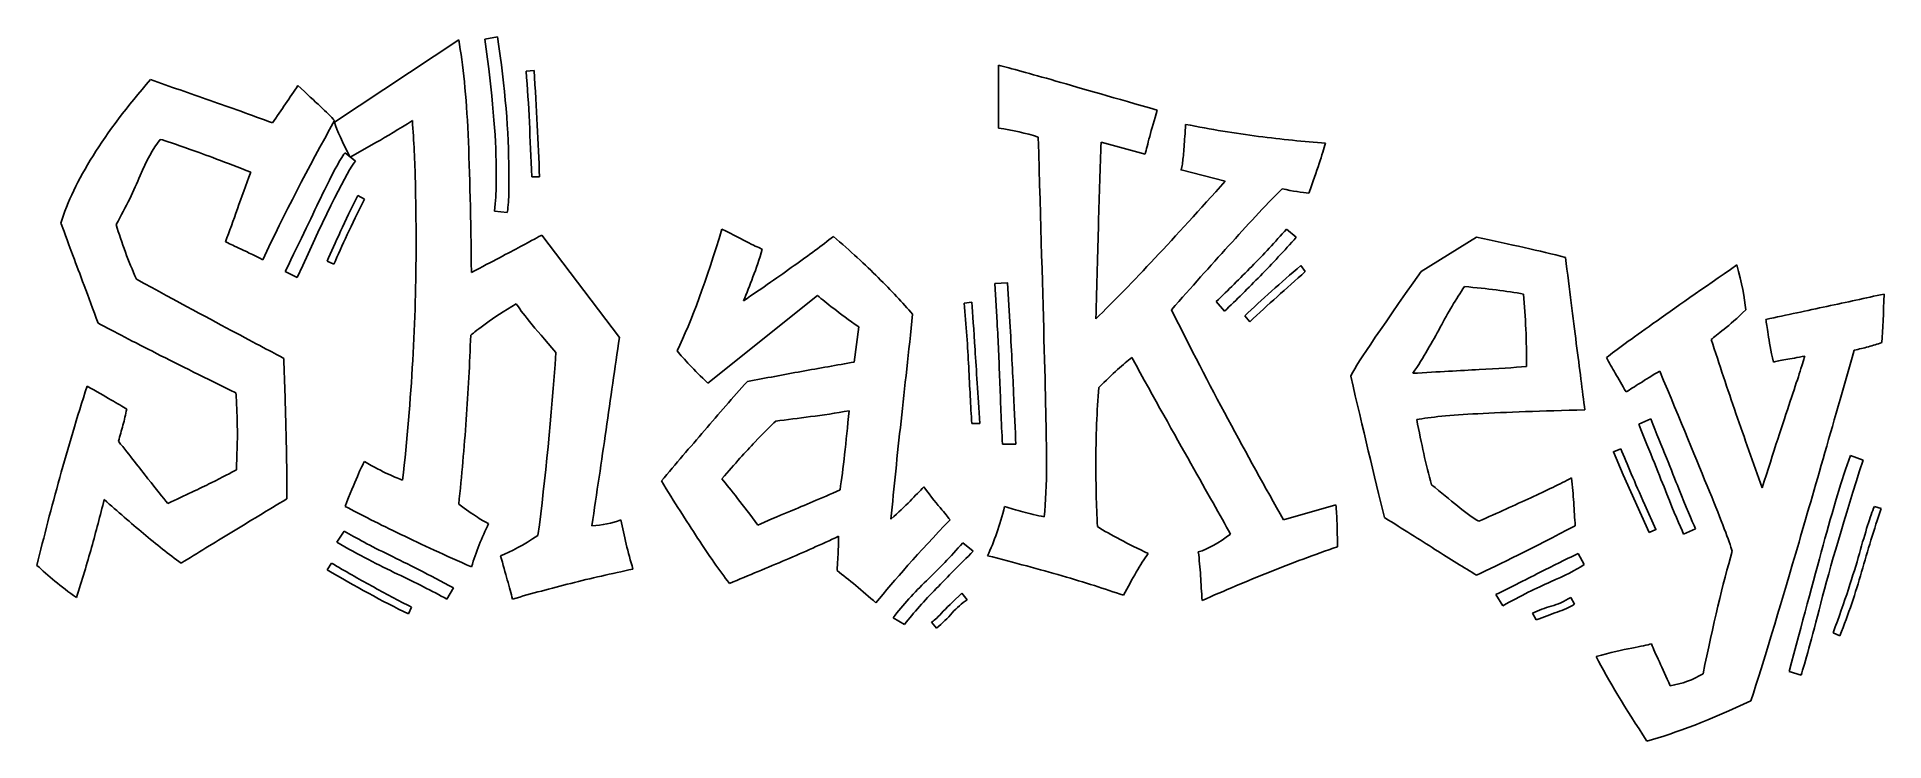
# Model space of a CAD drawing. Extents: x 86.3 to 145.1, y 166.4 to 188.9.
import ezdxf

# ---------------------------------------------------------------- set-up
doc = ezdxf.new("R2010")
doc.units = 0
doc.layers.get('0').update_dxf_attribs({"linetype": 'CONTINUOUS'})

msp = doc.modelspace()

# ---------------------------------------------------------------- linework, layer by layer
at = {"color": 7}
for points in [[(100.51594, 188.79306), (100.92076, 188.86446)], [(95.729655, 186.14987), (99.68253, 188.76925)], [(101.82569, 187.76912), (102.08763, 187.79292)], [(116.87523, 185.95937), (116.87523, 187.95962)], [(97.063155, 185.50693), (96.229717, 185.03068)], [(121.54248, 185.12593), (120.13754, 185.50693)], [(96.063027, 185.17356), (96.396402, 184.91162)], [(100.87313, 184.14962), (100.87313, 184.72112)], [(124.0905, 184.26868), (122.68556, 184.62587), (122.72126, 184.76875)], [(101.27794, 184.60202), (101.27794, 183.92336)], [(102.25423, 184.41154), (102.01615, 184.41156)], [(96.467839, 183.8162), (96.682152, 183.69718)], [(101.23034, 183.26852), (100.82553, 183.31618)], [(102.325713, 182.55418), (104.802213, 179.29187)], [(126.04296, 182.74468), (126.35253, 182.48275)], [(130.32914, 181.38737), (132.09126, 182.48275)], [(94.539027, 181.19687), (94.158027, 181.38737)], [(95.705839, 181.6255), (95.491527, 181.7207)], [(126.4954, 181.57787), (126.63828, 181.38737)], [(111.1125, 180.62537), (107.61206, 177.83931)], [(116.82761, 179.76812), (116.75621, 181.00637), (117.16103, 181.03017), (117.23243, 179.79192)], [(115.77983, 180.38725), (116.01795, 180.41105)], [(124.06653, 180.12531), (123.80459, 180.43487)], [(124.87615, 179.79193), (124.70946, 179.98243)], [(112.27931, 178.50606), (112.42218, 179.62525)], [(116.27989, 176.55343), (116.0179, 176.55344)], [(137.25864, 176.52965), (137.63964, 176.69633)], [(117.42289, 175.88667), (116.99421, 175.88669)], [(137.59201, 173.07681), (136.75858, 174.91037), (136.44901, 175.64856), (136.68714, 175.74376)], [(143.99758, 175.52953), (144.40239, 175.38665)], [(94.205652, 174.83893), (94.205652, 174.14837)], [(125.9478, 173.48167), (127.61467, 173.95792)], [(137.44914, 173.95782), (137.80633, 173.17201), (137.59201, 173.07681)], [(144.75958, 173.91033), (144.97389, 173.83884)], [(95.801089, 172.76725), (96.039214, 173.12444)], [(139.06839, 173.1959), (138.68739, 173.02921)], [(115.73215, 172.74344), (116.06553, 172.4815)], [(135.32984, 172.41006), (135.52034, 172.05287)], [(95.491527, 171.88619), (95.634402, 172.1005)], [(99.515839, 171.31469), (99.301527, 170.9575)], [(98.182339, 170.69556), (98.087089, 170.48125)], [(115.70834, 171.148), (115.87503, 170.93369)], [(132.92478, 170.74319), (132.71046, 171.10037)], [(135.09171, 171.00512), (135.21078, 170.79081)], [(113.87478, 170.14787), (113.51759, 170.36219)], [(114.89871, 170.02881), (114.73203, 170.21931)], [(133.99634, 170.29075), (133.87728, 170.50506)], [(143.6642, 169.79072), (143.44989, 169.88602)], [(142.42595, 168.52865), (142.04495, 168.64772)]]:
    msp.add_lwpolyline(points, dxfattribs=at)
for points in [[(95.729653, 186.1975)], [(145.06921, 180.67307)], [(133.68683, 178.36324)], [(112.11265, 176.95825)], [(135.54407, 176.98206)], [(115.32731, 173.48162)], [(127.66227, 172.62442)], [(105.230843, 171.91)]]:
    msp.add_lwpolyline(points, close=True, dxfattribs=at)
for points in [[(100.92076, 188.86446), (101.15888, 187.2452), (101.27794, 185.8244), (101.27794, 184.60202)], [(99.68253, 188.76925), (99.825406, 187.99137), (99.924623, 186.98728), (99.980186, 185.75697)], [(100.87313, 184.72112), (100.87313, 185.6895), (100.75407, 187.0468), (100.51594, 188.79306)], [(101.93285, 186.14987), (101.90905, 186.7055), (101.87335, 187.24524), (101.82569, 187.76912)], [(102.08763, 187.79292), (102.11933, 187.18966), (102.15113, 186.61023), (102.18283, 186.0546)], [(116.87523, 187.95962), (117.25623, 187.86432), (117.86344, 187.69769), (118.69689, 187.45956)], [(88.038215, 185.07831), (88.514468, 185.84031), (89.125649, 186.64993), (89.871778, 187.50718)], [(89.871778, 187.50718), (90.490906, 187.28493), (91.121931, 187.06269), (91.764871, 186.84043)], [(94.169934, 186.73328), (94.304872, 186.93172), (94.43584, 187.12618), (94.56284, 187.31668)], [(94.56284, 187.31668), (94.848592, 187.04681), (95.086714, 186.82456), (95.277215, 186.64993)], [(118.69689, 187.45956), (119.53033, 187.22143), (120.60585, 186.91187), (121.92348, 186.53087)], [(91.764871, 186.84043), (92.407812, 186.61818), (93.070587, 186.38006), (93.753215, 186.12606)], [(93.753215, 186.12606), (93.896091, 186.33244), (94.034996, 186.53484), (94.169934, 186.73328)], [(95.277215, 186.64993), (95.467716, 186.47531), (95.618527, 186.3245), (95.729653, 186.1975)], [(121.92348, 186.53087), (121.82818, 186.21337), (121.74886, 185.93556), (121.68536, 185.69743)], [(95.729652, 186.1975), (94.888273, 184.68936), (94.12628, 183.213), (93.443652, 181.76837)], [(96.229717, 185.03068), (95.975716, 185.50694), (95.80903, 185.88), (95.729655, 186.14987)], [(98.206155, 186.1975), (97.777528, 185.92762), (97.396532, 185.69744), (97.063155, 185.50693)], [(98.301405, 184.24487), (98.285525, 184.89575), (98.253775, 185.54662), (98.206155, 186.1975)], [(102.01615, 184.41156), (101.98435, 185.01481), (101.95665, 185.59424), (101.93285, 186.14987)], [(102.18283, 186.0546), (102.21463, 185.49897), (102.23843, 184.95129), (102.25423, 184.41154)], [(118.1373, 185.67362), (117.74042, 185.80062), (117.31973, 185.89587), (116.87523, 185.95937)], [(122.78076, 185.36411), (122.79666, 185.57049), (122.81256, 185.80861), (122.82836, 186.07848)], [(122.82836, 186.07848), (123.63799, 185.91973), (124.41189, 185.79274), (125.15008, 185.69748)], [(90.181339, 185.60218), (89.943213, 185.30056), (89.728903, 184.91559), (89.538402, 184.44728)], [(91.133839, 185.28072), (90.657587, 185.4474), (90.34009, 185.55456), (90.181339, 185.60218)], [(93.062652, 184.55443), (92.253023, 184.87194), (91.610092, 185.11403), (91.133839, 185.28072)], [(99.980186, 185.75697), (100.035746, 184.52665), (100.071466, 183.06219), (100.087343, 181.36356)], [(118.3278, 178.91087), (118.2802, 180.64126), (118.21668, 182.89548), (118.1373, 185.67362)], [(120.13754, 185.50693), (120.10574, 184.71318), (120.07804, 183.85197), (120.05424, 182.92328)], [(121.68536, 185.69743), (121.62186, 185.45931), (121.57423, 185.26881), (121.54248, 185.12593)], [(122.73316, 184.86405), (122.74906, 184.99105), (122.76496, 185.15773), (122.78076, 185.36411)], [(125.15008, 185.69748), (125.88827, 185.60228), (126.59867, 185.5308), (127.2813, 185.48317)], [(127.2813, 185.48317), (127.2337, 185.30855), (127.1662, 185.09027), (127.07889, 184.82833)], [(87.014278, 182.93518), (87.220654, 183.60194), (87.561963, 184.31631), (88.038215, 185.07831)], [(96.396402, 184.91162), (96.126525, 184.57825), (95.507407, 183.34001), (94.539027, 181.19687)], [(95.348652, 183.86387), (95.650278, 184.49888), (95.888401, 184.93543), (96.063027, 185.17356)], [(122.72126, 184.76875), (122.72926, 184.80055), (122.73316, 184.83225), (122.73316, 184.86405)], [(127.07889, 184.82833), (126.99159, 184.56639), (126.88442, 184.25286), (126.75742, 183.88773)], [(89.538402, 184.44728), (89.347901, 183.97896), (89.093903, 183.45906), (88.776402, 182.88756)], [(92.634027, 183.38762), (92.761027, 183.75275), (92.903901, 184.14168), (93.062652, 184.55443)], [(98.325215, 182.26843), (98.325215, 182.93519), (98.317315, 183.59399), (98.301405, 184.24487)], [(100.82553, 183.31618), (100.85733, 183.63369), (100.87313, 183.9115), (100.87313, 184.14962)], [(121.85212, 181.816), (122.53475, 182.54625), (123.28087, 183.36381), (124.0905, 184.26868)], [(94.158027, 181.38737), (94.650154, 182.40338), (95.047025, 183.22887), (95.348652, 183.86387)], [(95.920152, 182.6732), (96.078903, 183.02245), (96.261463, 183.40344), (96.467839, 183.8162)], [(96.682152, 183.69718), (96.475776, 183.28443), (96.293215, 182.9074), (96.134464, 182.56609)], [(101.27794, 183.92336), (101.27794, 183.70905), (101.26204, 183.49077), (101.23034, 183.26852)], [(125.90017, 184.03061), (125.34455, 183.45911), (124.77702, 182.85189), (124.19758, 182.20895)], [(126.75742, 183.88773), (126.53517, 183.90363), (126.24943, 183.95123), (125.90017, 184.03061)], [(87.407184, 181.87553), (87.208745, 182.40734), (87.077778, 182.76056), (87.014278, 182.93518)], [(92.253027, 182.33987), (92.380027, 182.67325), (92.507026, 183.0225), (92.634027, 183.38762)], [(120.05424, 182.92328), (120.03044, 181.99459), (120.00264, 180.98257), (119.97094, 179.88718)], [(88.776402, 182.88756), (88.951028, 182.30018), (89.165338, 181.72075), (89.419339, 181.14925)], [(92.681652, 182.13747), (92.491151, 182.22477), (92.348277, 182.29225), (92.253027, 182.33987)], [(95.491527, 181.7207), (95.618527, 182.00645), (95.761401, 182.32395), (95.920152, 182.6732)], [(96.134464, 182.56609), (95.975713, 182.22478), (95.83284, 181.91125), (95.705839, 181.6255)], [(101.647063, 182.18509), (102.020123, 182.38353), (102.246343, 182.50656), (102.325713, 182.55418)], [(106.63575, 178.86325), (107.09612, 179.81575), (107.57237, 181.10955), (108.0645, 182.74468)], [(108.0645, 182.74468), (108.42962, 182.55418), (108.71537, 182.40734), (108.92175, 182.30415)], [(110.3624, 181.57787), (110.83072, 181.91125), (111.24743, 182.22081), (111.61256, 182.50656)], [(111.61256, 182.50656), (112.15231, 182.04618), (112.62856, 181.60962), (113.04131, 181.19687)], [(124.93568, 181.55406), (125.30875, 181.93506), (125.67784, 182.33193), (126.04296, 182.74468)], [(126.35253, 182.48275), (125.97152, 182.05412), (125.59053, 181.64534), (125.20953, 181.2564)], [(132.09126, 182.48275), (133.17076, 182.2605), (134.11532, 182.04619), (134.92495, 181.83981)], [(88.204903, 179.74431), (87.871526, 180.63331), (87.605623, 181.34371), (87.407184, 181.87553)], [(93.443652, 181.76837), (93.12615, 181.92712), (92.872153, 182.05015), (92.681652, 182.13747)], [(97.89659, 174.74369), (98.182341, 177.31545), (98.325215, 179.82367), (98.325215, 182.26843)], [(100.087343, 181.36356), (100.754093, 181.71281), (101.273993, 181.98665), (101.647063, 182.18509)], [(108.92175, 182.30415), (109.12812, 182.20097), (109.271, 182.1335), (109.35037, 182.10175)], [(109.35037, 182.10175), (109.25517, 181.78425), (109.1559, 181.49056), (109.05272, 181.22068)], [(119.97094, 179.88718), (120.54244, 180.44281), (121.1695, 181.08574), (121.85212, 181.816)], [(124.19758, 182.20895), (123.61814, 181.56601), (123.01093, 180.88736), (122.37592, 180.17298)], [(134.92495, 181.83981), (135.05195, 180.8238), (135.16704, 179.911), (135.27023, 179.10137)], [(108.75506, 180.45868), (109.35831, 180.87144), (109.89409, 181.2445), (110.3624, 181.57787)], [(109.05272, 181.22068), (108.94953, 180.95081), (108.85031, 180.69681), (108.75506, 180.45868)], [(113.04131, 181.19687), (113.45406, 180.78412), (113.81918, 180.39519), (114.13668, 180.03006)], [(123.80459, 180.43487), (124.18559, 180.8), (124.56262, 181.17306), (124.93568, 181.55406)], [(125.20953, 181.2564), (124.82852, 180.86746), (124.44753, 180.49044), (124.06653, 180.12531)], [(125.56671, 180.76825), (125.86834, 181.03812), (126.1779, 181.308), (126.4954, 181.57787)], [(126.63828, 181.38737), (126.33665, 181.1175), (126.039, 180.85159), (125.74531, 180.58965)], [(128.09076, 178.05362), (128.18606, 178.30762), (128.93213, 179.41886), (130.32914, 181.38737)], [(137.71112, 179.73243), (138.39374, 180.21662), (139.28274, 180.83971), (140.37812, 181.60171)], [(140.37812, 181.60171), (140.53687, 181.03021), (140.63212, 180.55397), (140.66387, 180.17296)], [(89.419339, 181.14925), (90.752846, 180.41899), (91.808523, 179.8475), (92.586402, 179.43475)], [(111.62447, 180.20865), (111.41015, 180.37534), (111.2395, 180.51425), (111.1125, 180.62537)], [(124.70946, 179.98243), (124.97934, 180.23644), (125.26509, 180.49837), (125.56671, 180.76825)], [(125.74531, 180.58965), (125.45162, 180.32771), (125.1619, 180.06181), (124.87615, 179.79193)], [(131.71039, 180.91112), (131.44051, 180.51425), (131.18255, 180.08166), (130.93648, 179.61334)], [(132.72242, 180.80397), (132.41286, 180.84367), (132.07552, 180.87937), (131.71039, 180.91112)], [(133.59158, 180.673), (133.3217, 180.7206), (133.03199, 180.7643), (132.72242, 180.80397)], [(133.66298, 179.55381), (133.64708, 179.93481), (133.62328, 180.30787), (133.59158, 180.673)], [(143.24756, 180.28016), (143.87462, 180.4151), (144.48183, 180.54607), (145.06921, 180.67307)], [(145.06914, 180.67303), (145.05324, 180.06977), (145.02944, 179.55384), (144.99774, 179.12521)], [(101.51609, 180.36343), (101.11921, 180.12531), (100.80172, 179.91894), (100.56359, 179.74431)], [(102.77815, 178.81562), (102.07965, 179.60938), (101.65896, 180.12531), (101.51609, 180.36343)], [(112.42218, 179.62525), (112.10468, 179.8475), (111.83878, 180.04197), (111.62447, 180.20865)], [(114.13668, 180.03006), (114.00968, 178.83943), (113.88665, 177.70438), (113.76759, 176.62487)], [(115.9227, 178.35128), (115.8909, 178.99422), (115.8433, 179.67287), (115.77983, 180.38725)], [(116.01795, 180.41105), (116.04975, 180.04592), (116.08545, 179.5419), (116.12511, 178.89896)], [(122.37592, 180.17298), (122.97918, 178.96648), (123.57845, 177.80762), (124.17377, 176.69636)], [(140.66387, 180.17296), (140.39399, 179.90309), (140.1638, 179.69672), (139.9733, 179.55384)], [(141.30684, 179.86344), (141.97359, 180.00632), (142.62049, 180.14522), (143.24756, 180.28016)], [(90.062278, 178.7799), (89.332024, 179.15297), (88.712905, 179.47443), (88.204903, 179.74431)], [(92.586402, 179.43475), (93.364281, 179.02199), (93.872276, 178.75212), (94.110402, 178.62512)], [(100.56359, 179.74431), (100.32546, 179.56968), (100.15878, 179.44269), (100.06353, 179.36331)], [(116.91091, 177.92265), (116.88711, 178.56559), (116.85931, 179.18074), (116.82761, 179.76812)], [(117.23243, 179.79192), (117.28003, 178.93466), (117.31973, 178.18061), (117.35149, 177.52973)], [(130.93648, 179.61334), (130.69042, 179.14503), (130.4007, 178.65688), (130.06733, 178.14887)], [(133.68678, 178.36319), (133.68678, 178.77594), (133.67878, 179.17281), (133.66298, 179.55381)], [(136.23474, 178.64897), (136.53637, 178.88709), (137.02849, 179.24824), (137.71112, 179.73243)], [(139.9733, 179.55384), (139.7828, 179.41096), (139.64787, 179.29984), (139.56849, 179.22046)], [(141.37824, 179.38719), (141.34654, 179.60944), (141.32264, 179.76819), (141.30684, 179.86344)], [(100.06353, 179.36331), (100.03173, 178.45843), (99.98416, 177.5615), (99.920652, 176.6725)], [(102.20665, 172.98156), (102.44478, 174.80719), (102.63528, 176.75186), (102.77815, 178.81562)], [(104.802213, 179.29187), (104.659343, 178.32349), (104.516463, 177.34322), (104.373593, 176.35103)], [(107.04056, 178.41081), (106.88181, 178.58544), (106.74687, 178.73625), (106.63575, 178.86325)], [(116.12511, 178.89896), (116.16481, 178.25602), (116.21641, 177.47418), (116.27989, 176.55343)], [(118.3992, 175.24375), (118.3992, 175.95813), (118.3754, 177.18049), (118.3278, 178.91087)], [(135.27023, 179.10137), (135.37342, 178.29174), (135.4647, 177.58531), (135.54407, 176.98206)], [(139.56849, 179.22046), (139.82249, 178.42671), (140.08443, 177.64091), (140.3543, 176.86303)], [(141.54493, 178.50613), (141.46553, 178.87126), (141.40999, 179.16494), (141.37824, 179.38719)], [(144.11668, 178.88709), (143.41818, 176.42645), (142.79906, 174.27144), (142.2593, 172.422)], [(144.56912, 178.99425), (144.42624, 178.95455), (144.27543, 178.91885), (144.11668, 178.88709)], [(144.99774, 179.12521), (144.85487, 179.07761), (144.71199, 179.03391), (144.56912, 178.99425)], [(92.586403, 177.52975), (91.633898, 177.99012), (90.792531, 178.40684), (90.062278, 178.7799)], [(94.110402, 178.62512), (94.142152, 177.78374), (94.165962, 177.04953), (94.181842, 176.42247)], [(107.61206, 177.83931), (107.38981, 178.04569), (107.19931, 178.23618), (107.04056, 178.41081)], [(110.60053, 178.2084), (111.1641, 178.31159), (111.72369, 178.41081), (112.27931, 178.50606)], [(116.0179, 176.55344), (115.9861, 177.10906), (115.9544, 177.70834), (115.9227, 178.35128)], [(120.6614, 178.26794), (120.48678, 178.10918), (120.28834, 177.91869), (120.06609, 177.69644)], [(121.11384, 178.64894), (120.98684, 178.55374), (120.83603, 178.42669), (120.6614, 178.26794)], [(122.99503, 175.27947), (122.47115, 176.20816), (121.84409, 177.3313), (121.11384, 178.64894)], [(130.06733, 178.14887), (130.87695, 178.19647), (131.57942, 178.23617), (132.17473, 178.26794)], [(132.17473, 178.26794), (132.77005, 178.29974), (133.27407, 178.33144), (133.68683, 178.36324)], [(136.50859, 178.1489), (136.4054, 178.32353), (136.31412, 178.49021), (136.23474, 178.64897)], [(137.92543, 178.22034), (137.6873, 178.07746), (137.48093, 177.95047), (137.3063, 177.83934)], [(139.50896, 174.38653), (139.12002, 175.33903), (138.59218, 176.61696), (137.92543, 178.22034)], [(141.93784, 178.58943), (141.77115, 178.56563), (141.64018, 178.53783), (141.54493, 178.50613)], [(142.54505, 178.69659), (142.30693, 178.64899), (142.10452, 178.61329), (141.93784, 178.58943)], [(142.08071, 177.25593), (142.3109, 177.9465), (142.46568, 178.42671), (142.54505, 178.69659)], [(86.978557, 174.82703), (87.240496, 175.7716), (87.530212, 176.74393), (87.847713, 177.74406)], [(87.847713, 177.74406), (88.14934, 177.56943), (88.403337, 177.42259), (88.609713, 177.30353)], [(107.50491, 176.32722), (107.95735, 176.85903), (108.41375, 177.37893), (108.87413, 177.88694)], [(108.87413, 177.88694), (109.4615, 177.99806), (110.03697, 178.10522), (110.60053, 178.2084)], [(116.99421, 175.88669), (116.96241, 176.60106), (116.93471, 177.27971), (116.91091, 177.92265)], [(120.06609, 177.69644), (120.03429, 177.33131), (120.01049, 176.94237), (119.99469, 176.52962)], [(129.16233, 173.55306), (128.82895, 174.88657), (128.47177, 176.38674), (128.09076, 178.05362)], [(136.85387, 177.55359), (136.72687, 177.77584), (136.61177, 177.97428), (136.50859, 178.1489)], [(137.3063, 177.83934), (137.13168, 177.72821), (136.98087, 177.63297), (136.85387, 177.55359)], [(88.609713, 177.30353), (88.816089, 177.18447), (88.982775, 177.08525), (89.109776, 177.00587)], [(92.622123, 176.88681), (92.614223, 177.10906), (92.602283, 177.32337), (92.586403, 177.52975)], [(117.35149, 177.52973), (117.38329, 176.87885), (117.40709, 176.33117), (117.42289, 175.88667)], [(141.18774, 174.50559), (141.55287, 175.6486), (141.85052, 176.56537), (142.08071, 177.25593)], [(88.990713, 176.4939), (88.943093, 176.32722), (88.895463, 176.15656), (88.847838, 175.98194)], [(89.109776, 177.00587), (89.078026, 176.83125), (89.038336, 176.66059), (88.990713, 176.4939)], [(92.634033, 176.17244), (92.634033, 176.42644), (92.630033, 176.66456), (92.622123, 176.88681)], [(99.920652, 176.6725), (99.857152, 175.78349), (99.777778, 174.88656), (99.682527, 173.98169)], [(109.77903, 176.62487), (109.62028, 176.482), (109.39803, 176.25975), (109.11228, 175.95812)], [(110.88631, 176.76775), (110.49737, 176.72015), (110.12828, 176.67245), (109.77903, 176.62487)], [(112.11265, 176.95825), (111.68402, 176.87885), (111.27525, 176.81537), (110.88631, 176.76775)], [(111.96978, 175.56522), (112.01738, 175.98591), (112.06498, 176.45024), (112.11265, 176.95825)], [(113.76759, 176.62487), (113.64853, 175.54537), (113.54137, 174.50557), (113.44612, 173.50544)], [(119.99469, 176.52962), (119.97879, 176.11687), (119.97089, 175.68031), (119.97089, 175.21994)], [(124.17377, 176.69636), (124.76908, 175.5851), (125.36042, 174.51355), (125.9478, 173.48167)], [(132.13895, 176.863), (131.24995, 176.8154), (130.59908, 176.75187), (130.18633, 176.6725)], [(130.18633, 176.6725), (130.26573, 176.2915), (130.34111, 175.93034), (130.41254, 175.58903)], [(135.54414, 176.98206), (134.16301, 176.95026), (133.02796, 176.91066), (132.13895, 176.863)], [(138.15161, 174.30318), (137.92142, 174.88262), (137.62377, 175.62477), (137.25864, 176.52965)], [(137.63964, 176.69633), (138.00477, 175.79146), (138.30242, 175.04931), (138.53261, 174.46987)], [(140.3543, 176.86303), (140.62418, 176.08515), (140.90199, 175.29934), (141.18774, 174.50559)], [(88.847838, 175.98194), (89.212965, 175.52156), (89.526493, 175.12469), (89.788432, 174.79131)], [(92.622123, 175.63665), (92.630023, 175.81922), (92.634033, 175.99781), (92.634033, 176.17244)], [(94.181842, 176.42247), (94.197722, 175.7954), (94.205652, 175.26756), (94.205652, 174.83893)], [(104.373593, 176.35103), (104.230713, 175.35884), (104.079903, 174.33888), (103.921153, 173.29112)], [(106.13569, 174.71987), (106.59607, 175.25963), (107.05247, 175.7954), (107.50491, 176.32722)], [(109.11228, 175.95812), (108.82653, 175.6565), (108.47728, 175.26756), (108.06453, 174.79131)], [(92.610213, 175.07706), (92.610213, 175.26756), (92.614213, 175.45409), (92.622123, 175.63665)], [(96.455933, 174.86275), (96.559121, 175.10087), (96.634527, 175.25962), (96.682152, 175.339)], [(96.682152, 175.339), (96.983779, 175.16437), (97.237776, 175.02944), (97.444152, 174.93419)], [(111.8269, 174.43412), (111.8745, 174.7675), (111.9222, 175.14453), (111.96978, 175.56522)], [(124.25709, 173.02919), (123.93959, 173.60069), (123.5189, 174.35077), (122.99503, 175.27947)], [(130.41254, 175.58903), (130.48394, 175.24771), (130.56733, 174.91831), (130.66258, 174.60081)], [(136.68714, 175.74376), (136.78234, 175.50563), (136.89351, 175.23973), (137.02051, 174.94604)], [(144.40239, 175.38665), (143.79914, 173.49752), (143.35068, 171.9775), (143.05699, 170.82656)], [(143.12842, 172.67203), (143.43799, 173.81503), (143.7277, 174.76752), (143.99758, 175.52953)], [(86.252276, 172.02906), (86.474527, 172.94981), (86.716618, 173.88246), (86.978557, 174.82703)], [(89.788432, 174.79131), (90.050371, 174.45793), (90.260712, 174.196), (90.419463, 174.0055)], [(91.800588, 174.66034), (92.165715, 174.8429), (92.435587, 174.98181), (92.610213, 175.07706)], [(96.063027, 173.91025), (96.221778, 174.30712), (96.352745, 174.62462), (96.455933, 174.86275)], [(97.444152, 174.93419), (97.650528, 174.83889), (97.801339, 174.77544), (97.89659, 174.74369)], [(107.2906, 172.89822), (106.93341, 173.44591), (106.54844, 174.05312), (106.13569, 174.71987)], [(108.06453, 174.79131), (108.2074, 174.61668), (108.37409, 174.40634), (108.56459, 174.16028)], [(118.3278, 173.57687), (118.3754, 174.05312), (118.3992, 174.60874), (118.3992, 175.24375)], [(119.97089, 175.21994), (119.97089, 174.91831), (119.97489, 174.60478), (119.98279, 174.27934)], [(133.81773, 174.18409), (134.3178, 174.41428), (134.75039, 174.62462), (135.11551, 174.81512)], [(135.11551, 174.81512), (135.14721, 174.54525), (135.17111, 174.28331), (135.18691, 174.02931)], [(137.02051, 174.94604), (137.14751, 174.65235), (137.29039, 174.32295), (137.44914, 173.95782)], [(88.395401, 174.12456), (88.2684, 173.61656), (88.133464, 173.10856), (87.990588, 172.60056)], [(89.645557, 173.04109), (89.240742, 173.38241), (88.824028, 173.74356), (88.395401, 174.12456)], [(90.419463, 174.0055), (90.975091, 174.2595), (91.435461, 174.47778), (91.800588, 174.66034)], [(94.205652, 174.14837), (93.602398, 173.78325), (93.018997, 173.43003), (92.455432, 173.08872)], [(108.56459, 174.16028), (108.75509, 173.91421), (108.9694, 173.63244), (109.20753, 173.31494)], [(110.24337, 173.75547), (110.67993, 173.93803), (111.20777, 174.16425), (111.8269, 174.43412)], [(114.05334, 174.07694), (114.22003, 174.25156), (114.36687, 174.40237), (114.49387, 174.52937)], [(114.49387, 174.52937), (114.732, 174.21187), (114.9225, 173.96978), (115.06537, 173.80309)], [(119.98279, 174.27934), (119.99079, 173.9539), (120.00259, 173.61656), (120.01849, 173.26731)], [(130.66258, 174.60081), (130.9642, 174.34681), (131.23804, 174.12059), (131.48411, 173.92215)], [(132.16276, 173.434), (132.76602, 173.70387), (133.31767, 173.9539), (133.81773, 174.18409)], [(138.68739, 173.02921), (138.56039, 173.29909), (138.38179, 173.72374), (138.15161, 174.30318)], [(138.53261, 174.46987), (138.76279, 173.89043), (138.94139, 173.46577), (139.06839, 173.1959)], [(140.23524, 172.48153), (140.14004, 172.79903), (139.8979, 173.43402), (139.50896, 174.38653)], [(97.837058, 173.01728), (97.162367, 173.34272), (96.57103, 173.64037), (96.063027, 173.91025)], [(99.682527, 173.98169), (99.920653, 173.80706), (100.11909, 173.66815), (100.27784, 173.56497)], [(100.27784, 173.56497), (100.43659, 173.46178), (100.55565, 173.39431), (100.63503, 173.36256)], [(109.20753, 173.31494), (109.46153, 173.42606), (109.80681, 173.5729), (110.24337, 173.75547)], [(113.44612, 173.50544), (113.68425, 173.71181), (113.88665, 173.90231), (114.05334, 174.07694)], [(115.06537, 173.80309), (115.20825, 173.6364), (115.29556, 173.52925), (115.32731, 173.48162)], [(116.81571, 173.0649), (116.90301, 173.32684), (116.98636, 173.60862), (117.06574, 173.91025)], [(117.06574, 173.91025), (117.24036, 173.84675), (117.43483, 173.78722), (117.64915, 173.73165)], [(117.64915, 173.73165), (117.86346, 173.67605), (118.08968, 173.6245), (118.3278, 173.57687)], [(127.61467, 173.95792), (127.63057, 173.7833), (127.64247, 173.58486), (127.65037, 173.36261)], [(130.76967, 172.54103), (130.28548, 172.85059), (129.7497, 173.18793), (129.16233, 173.55306)], [(131.48411, 173.92215), (131.73017, 173.72372), (131.95639, 173.561), (132.16276, 173.434)], [(135.18691, 174.02931), (135.20281, 173.77531), (135.21861, 173.52925), (135.23451, 173.29112)], [(144.28333, 172.41014), (144.47383, 173.09277), (144.63258, 173.59283), (144.75958, 173.91033)], [(144.97389, 173.83884), (144.75164, 173.17209), (144.54527, 172.50137), (144.35477, 171.82668)], [(90.848088, 172.1005), (90.451211, 172.38625), (90.050372, 172.69978), (89.645557, 173.04109)], [(92.455432, 173.08872), (91.891867, 172.7474), (91.356091, 172.418), (90.848088, 172.1005)], [(96.039214, 173.12444), (96.404341, 172.90218), (96.880587, 172.64819), (97.467964, 172.36244)], [(100.08734, 171.98144), (99.261835, 172.34656), (98.511749, 172.69184), (97.837058, 173.01728)], [(100.63503, 173.36256), (100.5239, 173.14031), (100.42468, 172.91409), (100.33737, 172.6839)], [(101.01603, 172.33862), (101.3494, 172.46562), (101.74627, 172.67993), (102.20665, 172.98156)], [(103.921153, 173.29112), (104.254533, 173.30702), (104.564093, 173.37052), (104.849843, 173.48162)], [(104.849843, 173.48162), (104.897443, 173.22762), (104.953033, 172.96966), (105.016533, 172.70772)], [(111.77925, 172.95775), (111.2395, 172.70375), (110.67991, 172.45372), (110.10047, 172.20765)], [(111.76735, 172.51722), (111.77535, 172.69978), (111.77925, 172.84662), (111.77925, 172.95775)], [(115.32734, 173.48162), (114.32721, 172.43387), (113.5414, 171.55281), (112.9699, 170.83844)], [(116.51805, 172.33862), (116.62918, 172.56087), (116.7284, 172.80296), (116.81571, 173.0649)], [(120.01849, 173.26731), (120.44712, 172.99743), (120.98686, 172.71169), (121.63774, 172.41006)], [(123.23315, 172.45769), (123.55065, 172.55299), (123.89196, 172.74343), (124.25709, 173.02919)], [(127.65037, 173.36261), (127.65837, 173.14036), (127.66227, 172.8943), (127.66227, 172.62442)], [(135.23451, 173.29112), (133.86926, 172.57674), (132.82152, 172.05287), (132.09126, 171.7195)], [(87.990588, 172.60056), (87.847712, 172.09256), (87.688964, 171.56075), (87.514338, 171.00512)], [(97.729902, 171.75522), (97.142524, 172.03303), (96.499593, 172.37037), (95.801089, 172.76725)], [(97.467964, 172.36244), (98.055342, 172.07668), (98.737961, 171.72744), (99.515839, 171.31469)], [(100.33737, 172.6839), (100.25007, 172.45372), (100.16671, 172.21956), (100.08734, 171.98144)], [(101.23034, 171.56472), (101.16684, 171.7949), (101.0954, 172.05287), (101.01603, 172.33862)], [(105.016533, 172.70772), (105.080033, 172.44578), (105.151463, 172.17987), (105.230843, 171.91)], [(108.30263, 171.45756), (107.98512, 171.87031), (107.64778, 172.35053), (107.2906, 172.89822)], [(111.73165, 171.86237), (111.74755, 172.11637), (111.75945, 172.33465), (111.76735, 172.51722)], [(114.57725, 171.5409), (114.96619, 171.91397), (115.35115, 172.31481), (115.73215, 172.74344)], [(116.06553, 172.4815), (115.65277, 172.06875), (115.25987, 171.67187), (114.88681, 171.29087)], [(118.8993, 171.69569), (118.18492, 171.90206), (117.39118, 172.11637), (116.51805, 172.33862)], [(121.63774, 172.41006), (121.51074, 172.23543), (121.38374, 172.037), (121.25674, 171.81475)], [(123.30455, 171.69569), (123.28865, 171.94969), (123.26485, 172.20368), (123.23315, 172.45769)], [(127.66221, 172.62437), (126.93196, 172.37037), (126.20965, 172.1005), (125.49528, 171.81475)], [(132.09126, 171.7195), (131.69439, 171.95762), (131.25386, 172.23146), (130.76967, 172.54103)], [(134.27018, 171.88619), (134.70675, 172.10844), (135.05996, 172.28306), (135.32984, 172.41006)], [(139.30655, 168.57628), (139.62406, 170.14791), (139.93361, 171.44965), (140.23524, 172.48153)], [(142.2593, 172.422), (141.71955, 170.57255), (141.24331, 169.00491), (140.83055, 167.71903)], [(142.04495, 168.64772), (142.45771, 170.1876), (142.81886, 171.52902), (143.12842, 172.67203)], [(143.44989, 169.88602), (143.81502, 170.88615), (144.09283, 171.72751), (144.28333, 172.41014)], [(86.823776, 171.529), (86.6174, 171.70362), (86.426902, 171.87031), (86.252276, 172.02906)], [(98.087089, 170.48125), (97.24571, 170.894), (96.380531, 171.36231), (95.491527, 171.88619)], [(95.634402, 172.1005), (96.063029, 171.8465), (96.487681, 171.6044), (96.908371, 171.37422)], [(99.301527, 170.9575), (98.84115, 171.2115), (98.31728, 171.4774), (97.729902, 171.75522)], [(105.23084, 171.91), (104.54821, 171.76712), (103.8894, 171.61631), (103.2544, 171.45756)], [(110.10047, 172.20765), (109.52103, 171.96159), (108.92175, 171.71156), (108.30263, 171.45756)], [(112.32696, 171.38612), (112.12059, 171.56075), (111.92215, 171.7195), (111.73165, 171.86237)], [(121.25674, 171.81475), (121.12974, 171.5925), (120.9948, 171.34644), (120.85193, 171.07656)], [(125.49528, 171.81475), (124.7809, 171.529), (124.06653, 171.22737), (123.35215, 170.90987)], [(132.71046, 171.10037), (133.31372, 171.402), (133.83362, 171.66393), (134.27018, 171.88619)], [(135.52034, 172.05287), (135.25046, 171.87825), (134.89328, 171.69569), (134.44878, 171.50519)], [(144.35477, 171.82668), (144.16427, 171.15199), (143.93408, 170.47334), (143.6642, 169.79072)], [(87.514338, 171.00512), (87.260337, 171.17975), (87.030152, 171.35437), (86.823776, 171.529)], [(96.908371, 171.37422), (97.32906, 171.14403), (97.753712, 170.91781), (98.182339, 170.69556)], [(101.39703, 170.9575), (101.34943, 171.13212), (101.29384, 171.33453), (101.23034, 171.56472)], [(103.2544, 171.45756), (102.6194, 171.29881), (102.00028, 171.13212), (101.39703, 170.9575)], [(112.9699, 170.83844), (112.74765, 171.02894), (112.53334, 171.2115), (112.32696, 171.38612)], [(113.51759, 170.36219), (113.83509, 170.77494), (114.18831, 171.16784), (114.57725, 171.5409)], [(114.88681, 171.29087), (114.51374, 170.90987), (114.1764, 170.52887), (113.87478, 170.14787)], [(120.85193, 171.07656), (120.26455, 171.28294), (119.61368, 171.48931), (118.8993, 171.69569)], [(123.35215, 170.90987), (123.33625, 171.17975), (123.32045, 171.44168), (123.30455, 171.69569)], [(134.44878, 171.50519), (134.00427, 171.31468), (133.49628, 171.06069), (132.92478, 170.74319)], [(115.0535, 170.50506), (115.20431, 170.66381), (115.42259, 170.87812), (115.70834, 171.148)], [(115.87503, 170.93369), (115.7004, 170.82256), (115.54165, 170.68365), (115.39878, 170.51697)], [(133.87728, 170.50506), (134.06778, 170.60026), (134.26621, 170.67572), (134.47259, 170.73128)], [(134.47259, 170.73128), (134.67896, 170.78688), (134.88534, 170.87812), (135.09171, 171.00512)], [(135.21078, 170.79081), (135.05203, 170.69561), (134.86946, 170.61222), (134.66309, 170.54078)], [(143.05699, 170.82656), (142.7633, 169.67562), (142.55295, 168.90965), (142.42595, 168.52865)], [(114.73203, 170.21931), (114.79553, 170.25111), (114.90268, 170.34631), (115.0535, 170.50506)], [(115.39878, 170.51697), (115.2559, 170.35028), (115.08921, 170.18756), (114.89871, 170.02881)], [(134.66309, 170.54078), (134.45671, 170.46938), (134.23446, 170.386), (133.99634, 170.29075)], [(135.90137, 169.12397), (136.36174, 169.25097), (136.73877, 169.34225), (137.03246, 169.39781)], [(137.03246, 169.39781), (137.32615, 169.45341), (137.53649, 169.49701), (137.66349, 169.52878)], [(137.66349, 169.52878), (137.72699, 169.37003), (137.81034, 169.17953), (137.91352, 168.95728)], [(137.52062, 166.43315), (136.82211, 167.48091), (136.28237, 168.37784), (135.90137, 169.12397)], [(137.91352, 168.95728), (138.01671, 168.73503), (138.1318, 168.48103), (138.2588, 168.19528)], [(138.2588, 168.19528), (138.63981, 168.25878), (138.98905, 168.38578), (139.30655, 168.57628)], [(140.83055, 167.71903), (139.54467, 167.11577), (138.44137, 166.68715), (137.52062, 166.43315)]]:
    msp.add_open_spline(points, degree=3, dxfattribs=at)

doc.saveas('drawing.dxf')
